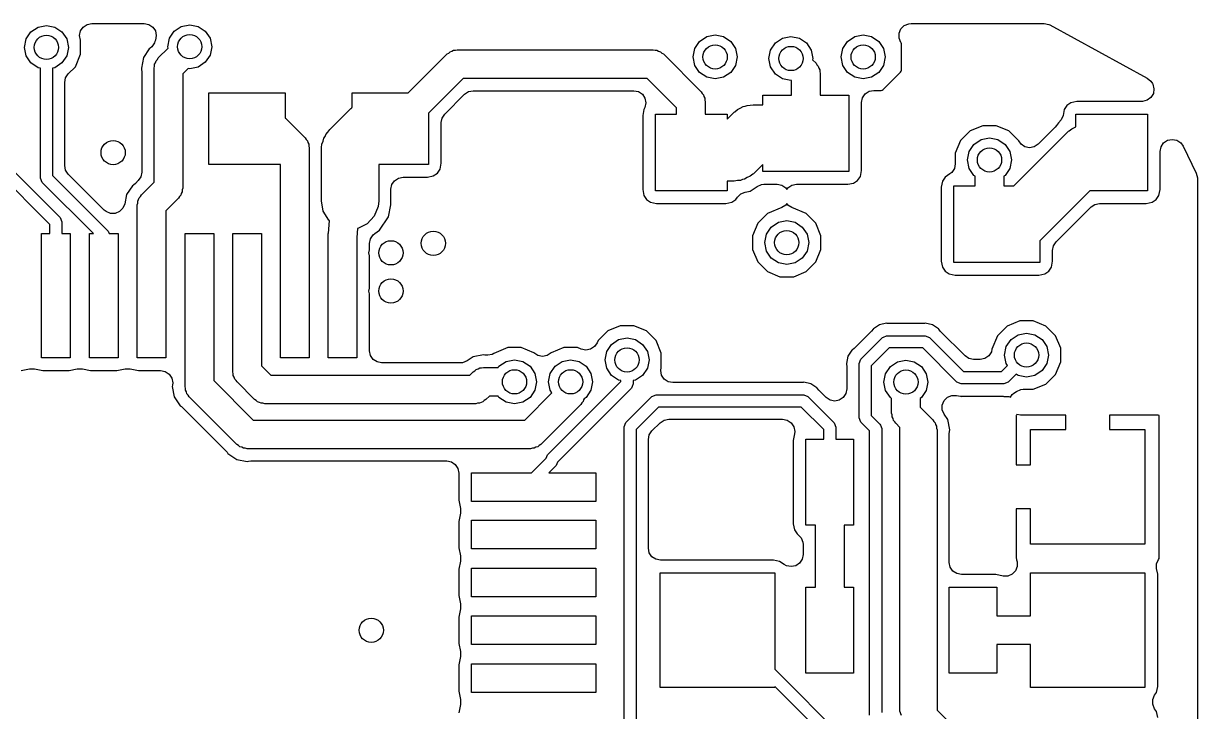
# Model space of a CAD drawing. Extents: x 2.66 to 5.22, y -3.92 to -3.24.
# Drawn here: x 4.7366 to 5.2205, y -3.5276 to -3.2441 of the extents above; entities that cross this region are included whole.
import ezdxf

# ---------------------------------------------------------------- set-up
doc = ezdxf.new("R2010")
doc.units = 0
doc.header["$MEASUREMENT"] = 0
doc.layers.add('BLACK', color=7, linetype='CONTINUOUS')

msp = doc.modelspace()

# ---------------------------------------------------------------- linework, layer by layer
at = {"layer": 'BLACK', "linetype": 'CONTINUOUS'}
for p, q in [((4.73966, -3.24753), (4.7426, -3.24557)), ((4.7426, -3.24557), (4.74606, -3.24488)), ((4.74606, -3.24488), (4.74953, -3.24557)), ((4.74953, -3.24557), (4.75247, -3.24753)), ((4.76011, -3.24718), (4.76119, -3.24556)), ((4.76119, -3.24556), (4.76281, -3.24448)), ((4.76281, -3.24448), (4.76472, -3.24409)), ((4.76472, -3.24409), (4.78634, -3.24409)), ((4.78634, -3.24409), (4.78826, -3.24448)), ((4.78826, -3.24448), (4.78988, -3.24556)), ((4.78988, -3.24556), (4.79096, -3.24718)), ((4.79872, -3.24726), (4.80165, -3.2453)), ((4.80165, -3.2453), (4.80512, -3.24461)), ((4.80512, -3.24461), (4.80858, -3.2453)), ((4.80858, -3.2453), (4.81152, -3.24726)), ((5.0975, -3.24812), (5.09825, -3.24632)), ((5.09825, -3.24632), (5.09962, -3.24494)), ((5.09962, -3.24494), (5.10143, -3.24419)), ((5.10143, -3.24419), (5.1024, -3.24409)), ((5.1024, -3.24409), (5.15728, -3.24409)), ((5.15728, -3.24409), (5.15919, -3.24448)), ((5.15919, -3.24448), (5.15967, -3.2447)), ((5.15967, -3.2447), (5.19978, -3.26656)), ((4.73701, -3.25394), (4.7377, -3.25047)), ((4.7377, -3.25047), (4.73966, -3.24753)), ((4.75247, -3.24753), (4.75443, -3.25047)), ((4.75443, -3.25047), (4.75512, -3.25394)), ((4.75972, -3.24909), (4.76011, -3.24718)), ((4.76011, -3.25101), (4.75972, -3.24909)), ((4.76016, -3.25113), (4.76011, -3.25101)), ((4.76016, -3.25674), (4.76016, -3.25113)), ((4.79076, -3.25151), (4.79064, -3.25207)), ((4.79096, -3.25101), (4.79076, -3.25151)), ((4.79096, -3.24718), (4.79134, -3.24909)), ((4.79134, -3.24909), (4.79096, -3.25101)), ((4.79606, -3.25366), (4.79675, -3.2502)), ((4.79675, -3.2502), (4.79872, -3.24726)), ((4.81152, -3.24726), (4.81348, -3.2502)), ((4.81348, -3.2502), (4.81417, -3.25366)), ((5.01329, -3.25441), (5.01525, -3.25147)), ((5.01525, -3.25147), (5.01819, -3.24951)), ((5.01819, -3.24951), (5.02165, -3.24882)), ((5.02165, -3.24882), (5.02512, -3.24951)), ((5.02512, -3.24951), (5.02806, -3.25147)), ((5.02806, -3.25147), (5.03002, -3.25441)), ((5.04651, -3.25211), (5.04944, -3.25015)), ((5.04944, -3.25015), (5.05291, -3.24946)), ((5.05291, -3.24946), (5.05637, -3.25015)), ((5.05637, -3.25015), (5.05931, -3.25211)), ((5.07431, -3.25441), (5.07627, -3.25147)), ((5.07627, -3.25147), (5.07921, -3.24951)), ((5.07921, -3.24951), (5.08268, -3.24882)), ((5.08268, -3.24882), (5.08614, -3.24951)), ((5.08614, -3.24951), (5.08908, -3.25147)), ((5.08908, -3.25147), (5.09104, -3.25441)), ((5.0975, -3.25007), (5.0975, -3.24812)), ((5.09825, -3.25187), (5.0975, -3.25007)), ((4.7377, -3.2574), (4.73701, -3.25394)), ((4.75512, -3.25394), (4.75443, -3.2574)), ((4.78845, -3.25455), (4.78603, -3.25817)), ((4.7888, -3.25431), (4.78845, -3.25455)), ((4.78956, -3.25369), (4.7888, -3.25431)), ((4.79064, -3.25207), (4.78956, -3.25369)), ((4.79216, -3.25826), (4.79618, -3.25425)), ((4.79618, -3.25425), (4.79606, -3.25366)), ((4.81417, -3.25366), (4.81348, -3.25713)), ((4.91118, -3.25665), (4.91185, -3.25626)), ((4.91185, -3.25626), (4.9124, -3.25571)), ((4.9124, -3.25571), (4.91315, -3.25551)), ((4.91315, -3.25551), (4.91383, -3.25512)), ((4.91383, -3.25512), (4.9146, -3.25512)), ((4.9146, -3.25512), (4.91535, -3.25492)), ((4.91535, -3.25492), (4.99614, -3.25492)), ((4.99614, -3.25492), (4.99689, -3.25512)), ((4.99689, -3.25512), (4.99767, -3.25512)), ((4.99767, -3.25512), (4.99834, -3.25551)), ((4.99834, -3.25551), (4.99909, -3.25571)), ((4.99909, -3.25571), (4.99964, -3.25626)), ((4.99964, -3.25626), (5.00032, -3.25665)), ((5.0126, -3.25787), (5.01329, -3.25441)), ((5.03002, -3.25441), (5.03071, -3.25787)), ((5.04385, -3.25852), (5.04454, -3.25505)), ((5.04454, -3.25505), (5.04651, -3.25211)), ((5.05931, -3.25211), (5.06127, -3.25505)), ((5.06127, -3.25505), (5.06196, -3.25852)), ((5.07362, -3.25787), (5.07431, -3.25441)), ((5.09104, -3.25441), (5.09173, -3.25787)), ((5.09833, -3.25201), (5.09825, -3.25187)), ((5.09843, -3.25246), (5.09833, -3.25201)), ((5.09843, -3.26329), (5.09843, -3.25246)), ((4.73966, -3.26034), (4.7377, -3.2574)), ((4.7426, -3.2623), (4.73966, -3.26034)), ((4.75247, -3.26034), (4.74953, -3.2623)), ((4.75443, -3.2574), (4.75247, -3.26034)), ((4.75801, -3.26192), (4.76016, -3.25674)), ((4.78603, -3.25817), (4.78518, -3.26244)), ((4.79063, -3.26091), (4.79102, -3.26024)), ((4.79063, -3.26169), (4.79063, -3.26091)), ((4.79102, -3.26024), (4.79122, -3.25949)), ((4.79122, -3.25949), (4.79177, -3.25894)), ((4.79177, -3.25894), (4.79216, -3.25826)), ((4.81152, -3.26006), (4.80858, -3.26203)), ((4.81348, -3.25713), (4.81152, -3.26006)), ((4.89519, -3.27264), (4.91118, -3.25665)), ((5.00032, -3.25665), (5.01587, -3.2722)), ((5.01329, -3.26134), (5.0126, -3.25787)), ((5.03071, -3.25787), (5.03002, -3.26134)), ((5.04454, -3.26198), (5.04385, -3.25852)), ((5.06196, -3.25852), (5.06185, -3.2591)), ((5.06185, -3.2591), (5.06323, -3.26049)), ((5.06323, -3.26049), (5.06362, -3.26116)), ((5.06362, -3.26116), (5.06417, -3.26171)), ((5.07431, -3.26134), (5.07362, -3.25787)), ((5.09173, -3.25787), (5.09104, -3.26134)), ((4.74356, -3.26249), (4.7426, -3.2623)), ((4.74356, -3.30779), (4.74356, -3.26249)), ((4.74953, -3.2623), (4.74856, -3.26249)), ((4.74856, -3.26249), (4.74856, -3.30676)), ((4.75398, -3.26649), (4.75507, -3.26487)), ((4.75507, -3.26487), (4.75801, -3.26192)), ((4.78518, -3.26244), (4.7853, -3.26304)), ((4.7853, -3.26304), (4.78539, -3.26401)), ((4.78539, -3.26401), (4.78539, -3.27264)), ((4.79043, -3.26244), (4.79063, -3.26169)), ((4.79043, -3.30945), (4.79043, -3.26244)), ((4.80453, -3.2626), (4.80224, -3.26489)), ((4.80224, -3.26489), (4.80224, -3.3119)), ((4.80512, -3.26272), (4.80453, -3.2626)), ((4.80858, -3.26203), (4.80512, -3.26272)), ((5.01525, -3.26428), (5.01329, -3.26134)), ((5.01819, -3.26624), (5.01525, -3.26428)), ((5.02806, -3.26428), (5.02512, -3.26624)), ((5.03002, -3.26134), (5.02806, -3.26428)), ((5.04651, -3.26492), (5.04454, -3.26198)), ((5.04944, -3.26688), (5.04651, -3.26492)), ((5.06417, -3.26171), (5.06437, -3.26246)), ((5.06437, -3.26246), (5.06476, -3.26313)), ((5.06476, -3.26313), (5.06476, -3.26391)), ((5.06476, -3.26391), (5.06496, -3.26466)), ((5.06496, -3.26466), (5.06496, -3.27362)), ((5.07627, -3.26428), (5.07431, -3.26134)), ((5.07921, -3.26624), (5.07627, -3.26428)), ((5.08908, -3.26428), (5.08614, -3.26624)), ((5.09104, -3.26134), (5.08908, -3.26428)), ((5.0909, -3.27131), (5.09808, -3.26413)), ((5.09808, -3.26413), (5.09833, -3.26374)), ((5.09833, -3.26374), (5.09843, -3.26329)), ((4.7536, -3.2684), (4.75398, -3.26649)), ((4.7536, -3.3026), (4.7536, -3.2684)), ((4.9178, -3.26673), (4.90354, -3.28099)), ((4.9937, -3.26673), (4.9178, -3.26673)), ((5.00579, -3.27882), (4.9937, -3.26673)), ((5.02165, -3.26693), (5.01819, -3.26624)), ((5.02512, -3.26624), (5.02165, -3.26693)), ((5.05291, -3.26757), (5.04944, -3.26688)), ((5.05315, -3.26752), (5.05291, -3.26757)), ((5.05315, -3.27362), (5.05315, -3.26752)), ((5.08268, -3.26693), (5.07921, -3.26624)), ((5.08614, -3.26624), (5.08268, -3.26693)), ((5.19978, -3.26656), (5.20128, -3.26781)), ((5.20128, -3.26781), (5.20188, -3.26875)), ((5.20188, -3.26875), (5.20203, -3.26906)), ((5.20203, -3.26906), (5.20253, -3.27095)), ((5.20253, -3.27095), (5.20227, -3.27288)), ((4.78539, -3.27264), (4.78543, -3.27264)), ((4.78543, -3.27264), (4.78543, -3.30217)), ((4.81299, -3.30217), (4.81299, -3.27264)), ((4.81299, -3.27264), (4.84449, -3.27264)), ((4.84449, -3.27264), (4.84449, -3.28309)), ((4.87205, -3.27862), (4.87205, -3.27264)), ((4.87205, -3.27264), (4.89519, -3.27264)), ((4.91024, -3.28142), (4.91842, -3.27324)), ((4.91842, -3.27324), (4.92005, -3.27215)), ((4.92005, -3.27215), (4.92196, -3.27177)), ((4.92196, -3.27177), (4.98813, -3.27177)), ((4.98813, -3.27177), (4.99004, -3.27215)), ((4.99004, -3.27215), (4.99167, -3.27324)), ((4.99167, -3.27324), (4.99275, -3.27486)), ((4.99275, -3.27486), (4.99313, -3.27677)), ((5.01587, -3.2722), (5.01626, -3.27288)), ((5.01626, -3.27288), (5.01681, -3.27343)), ((5.01681, -3.27343), (5.01701, -3.27418)), ((5.01701, -3.27418), (5.0174, -3.27485)), ((5.0174, -3.27485), (5.0174, -3.27563)), ((5.0174, -3.27563), (5.0176, -3.27638)), ((5.04134, -3.27756), (5.04134, -3.27362)), ((5.04134, -3.27362), (5.05315, -3.27362)), ((5.06496, -3.27362), (5.07677, -3.27362)), ((5.07677, -3.27362), (5.07677, -3.30512)), ((5.08201, -3.27665), (5.08239, -3.27474)), ((5.08239, -3.27474), (5.08347, -3.27312)), ((5.08347, -3.27312), (5.08509, -3.27203)), ((5.08509, -3.27203), (5.08701, -3.27165)), ((5.08701, -3.27165), (5.09006, -3.27165)), ((5.09006, -3.27165), (5.09051, -3.27156)), ((5.09051, -3.27156), (5.0909, -3.27131)), ((5.19974, -3.27575), (5.19785, -3.27625)), ((5.20129, -3.27457), (5.19974, -3.27575)), ((5.20227, -3.27288), (5.20129, -3.27457)), ((4.86284, -3.28778), (4.87157, -3.27905)), ((4.87157, -3.27905), (4.87188, -3.2788)), ((4.87188, -3.2788), (4.87199, -3.27865)), ((4.87199, -3.27865), (4.87205, -3.27862)), ((4.9923, -3.27952), (4.99181, -3.28199)), ((4.99275, -3.27869), (4.9923, -3.27952)), ((4.99313, -3.27677), (4.99275, -3.27869)), ((5.00579, -3.2815), (5.00579, -3.27882)), ((5.0176, -3.27638), (5.0176, -3.2815)), ((5.02936, -3.28077), (5.02947, -3.28062)), ((5.02947, -3.28062), (5.02973, -3.28046)), ((5.02973, -3.28046), (5.03083, -3.27956)), ((5.03083, -3.27956), (5.03203, -3.27904)), ((5.03203, -3.27904), (5.03315, -3.27835)), ((5.03315, -3.27835), (5.03401, -3.27819)), ((5.03401, -3.27819), (5.0348, -3.27785)), ((5.0348, -3.27785), (5.03611, -3.2778)), ((5.03611, -3.2778), (5.0374, -3.27756)), ((5.0374, -3.27756), (5.04134, -3.27756)), ((5.08201, -3.30463), (5.08201, -3.27665)), ((5.16553, -3.27953), (5.16504, -3.28201)), ((5.16664, -3.27786), (5.16553, -3.27953)), ((5.16831, -3.27675), (5.16664, -3.27786)), ((5.17077, -3.27626), (5.16831, -3.27675)), ((5.19754, -3.27626), (5.17077, -3.27626)), ((5.19785, -3.27625), (5.19754, -3.27626)), ((4.84449, -3.28309), (4.84473, -3.28323)), ((4.84473, -3.28323), (4.85265, -3.29115)), ((4.90354, -3.28099), (4.90354, -3.30217)), ((4.90878, -3.28495), (4.90916, -3.28304)), ((4.90878, -3.30167), (4.90878, -3.28495)), ((4.90916, -3.28304), (4.91024, -3.28142)), ((4.99181, -3.28199), (4.99181, -3.3125)), ((4.99705, -3.31299), (4.99705, -3.2815)), ((4.99705, -3.2815), (5.00579, -3.2815)), ((5.0176, -3.2815), (5.02657, -3.2815)), ((5.02657, -3.28349), (5.02905, -3.28102)), ((5.02657, -3.2815), (5.02657, -3.28349)), ((5.02905, -3.28102), (5.02936, -3.28077)), ((5.16314, -3.28496), (5.16238, -3.28609)), ((5.16429, -3.28381), (5.16314, -3.28496)), ((5.16504, -3.28201), (5.16429, -3.28381)), ((5.17028, -3.28664), (5.17028, -3.2815)), ((5.17028, -3.2815), (5.1998, -3.2815)), ((5.1998, -3.2815), (5.1998, -3.31299)), ((4.86088, -3.29063), (4.86121, -3.28982)), ((4.86121, -3.28982), (4.8621, -3.28886)), ((4.8621, -3.28886), (4.86284, -3.28778)), ((5.12675, -3.28835), (5.12279, -3.29232)), ((5.13193, -3.28621), (5.12675, -3.28835)), ((5.13754, -3.28621), (5.13193, -3.28621)), ((5.14272, -3.28835), (5.13754, -3.28621)), ((5.14678, -3.29241), (5.14272, -3.28835)), ((5.14471, -3.31102), (5.16685, -3.28889)), ((5.16176, -3.28685), (5.15479, -3.29382)), ((5.16238, -3.28609), (5.16176, -3.28685)), ((5.16685, -3.28889), (5.16715, -3.28864)), ((5.16715, -3.28864), (5.16726, -3.28849)), ((5.16726, -3.28849), (5.16753, -3.28833)), ((5.16753, -3.28833), (5.16863, -3.28743)), ((5.16863, -3.28743), (5.16983, -3.28691)), ((5.16983, -3.28691), (5.17028, -3.28664)), ((4.85265, -3.29115), (4.85304, -3.29182)), ((4.85304, -3.29182), (4.85359, -3.29237)), ((4.85359, -3.29237), (4.85379, -3.29312)), ((4.85379, -3.29312), (4.85418, -3.29379)), ((4.85418, -3.29379), (4.85418, -3.29457)), ((4.85418, -3.29457), (4.85438, -3.29532)), ((4.85946, -3.29525), (4.8596, -3.29384)), ((4.8596, -3.29384), (4.86009, -3.29262)), ((4.86009, -3.29262), (4.86039, -3.29135)), ((4.86039, -3.29135), (4.86088, -3.29063)), ((5.12279, -3.29232), (5.12064, -3.2975)), ((5.12637, -3.29684), (5.12833, -3.2939)), ((5.12833, -3.2939), (5.13127, -3.29194)), ((5.13127, -3.29194), (5.13474, -3.29125)), ((5.13474, -3.29125), (5.1382, -3.29194)), ((5.1382, -3.29194), (5.14114, -3.2939)), ((5.14114, -3.2939), (5.1431, -3.29684)), ((5.14772, -3.29382), (5.14678, -3.29241)), ((5.14934, -3.2949), (5.14772, -3.29382)), ((5.15126, -3.29528), (5.14934, -3.2949)), ((5.15317, -3.2949), (5.15126, -3.29528)), ((5.15479, -3.29382), (5.15317, -3.2949)), ((5.20504, -3.29682), (5.20542, -3.29491)), ((5.20542, -3.29491), (5.2065, -3.29329)), ((5.2065, -3.29329), (5.20813, -3.2922)), ((5.20813, -3.2922), (5.21004, -3.29182)), ((5.21004, -3.29182), (5.21195, -3.2922)), ((5.21195, -3.2922), (5.21357, -3.29329)), ((5.21357, -3.29329), (5.21453, -3.29463)), ((5.21453, -3.29463), (5.21996, -3.30574)), ((4.72545, -3.29779), (4.75174, -3.32408)), ((4.85438, -3.29532), (4.85438, -3.38188)), ((4.85938, -3.29613), (4.85942, -3.29574)), ((4.85938, -3.31714), (4.85938, -3.29613)), ((4.85939, -3.29556), (4.85946, -3.29525)), ((4.85942, -3.29574), (4.85939, -3.29556)), ((5.12064, -3.2975), (5.12064, -3.30191)), ((5.12568, -3.3003), (5.12637, -3.29684)), ((5.1431, -3.29684), (5.14379, -3.3003)), ((5.20504, -3.3125), (5.20504, -3.29682)), ((4.74747, -3.32688), (4.72118, -3.30059)), ((4.75398, -3.30451), (4.7536, -3.3026)), ((4.75507, -3.30613), (4.75398, -3.30451)), ((4.78543, -3.30217), (4.78539, -3.30217)), ((4.78539, -3.30217), (4.78539, -3.3053)), ((4.84257, -3.30217), (4.81299, -3.30217)), ((4.84257, -3.38188), (4.84257, -3.30217)), ((4.90354, -3.30217), (4.883, -3.30217)), ((4.883, -3.30217), (4.883, -3.31714)), ((4.90718, -3.3058), (4.90829, -3.30413)), ((4.90829, -3.30413), (4.90878, -3.30167)), ((5.04134, -3.30214), (5.03788, -3.3056)), ((5.04134, -3.30512), (5.04134, -3.30214)), ((5.08152, -3.30708), (5.08201, -3.30463)), ((5.12026, -3.30383), (5.11918, -3.30545)), ((5.12064, -3.30191), (5.12026, -3.30383)), ((5.12637, -3.30377), (5.12568, -3.3003)), ((5.12833, -3.3067), (5.12637, -3.30377)), ((5.1431, -3.30377), (5.14114, -3.3067)), ((5.14379, -3.3003), (5.1431, -3.30377)), ((4.7443, -3.30956), (4.74356, -3.30779)), ((4.76541, -3.33068), (4.7443, -3.30956)), ((4.74856, -3.30676), (4.77144, -3.32963)), ((4.76987, -3.32094), (4.75507, -3.30613)), ((4.78393, -3.30883), (4.78274, -3.31002)), ((4.78501, -3.30721), (4.78393, -3.30883)), ((4.78539, -3.3053), (4.78501, -3.30721)), ((4.7852, -3.31469), (4.79043, -3.30945)), ((4.88842, -3.31049), (4.8895, -3.30887)), ((4.8895, -3.30887), (4.89113, -3.30778)), ((4.89113, -3.30778), (4.89304, -3.3074)), ((4.89304, -3.3074), (4.90305, -3.3074)), ((4.90305, -3.3074), (4.90551, -3.30691)), ((4.90551, -3.30691), (4.90718, -3.3058)), ((5.02953, -3.30906), (5.02657, -3.30906)), ((5.02657, -3.30906), (5.02657, -3.31299)), ((5.03082, -3.30882), (5.02953, -3.30906)), ((5.03212, -3.30877), (5.03082, -3.30882)), ((5.03292, -3.30842), (5.03212, -3.30877)), ((5.03378, -3.30826), (5.03292, -3.30842)), ((5.03489, -3.30758), (5.03378, -3.30826)), ((5.0361, -3.30706), (5.03489, -3.30758)), ((5.03719, -3.30616), (5.0361, -3.30706)), ((5.03746, -3.30599), (5.03719, -3.30616)), ((5.03757, -3.30585), (5.03746, -3.30599)), ((5.03788, -3.3056), (5.03757, -3.30585)), ((5.07677, -3.30512), (5.04134, -3.30512)), ((5.07874, -3.30987), (5.0804, -3.30875)), ((5.0804, -3.30875), (5.08152, -3.30708)), ((5.11533, -3.30906), (5.11484, -3.31152)), ((5.11645, -3.30739), (5.11533, -3.30906)), ((5.11842, -3.30607), (5.11645, -3.30739)), ((5.11918, -3.30545), (5.11842, -3.30607)), ((5.12883, -3.30704), (5.12833, -3.3067)), ((5.12883, -3.31102), (5.12883, -3.30704)), ((5.14114, -3.3067), (5.14064, -3.30704)), ((5.14064, -3.30704), (5.14064, -3.31102)), ((5.21996, -3.30574), (5.22046, -3.30762)), ((5.22046, -3.30762), (5.22047, -3.30793)), ((5.22047, -3.30793), (5.22047, -3.75484)), ((4.78148, -3.31098), (4.77906, -3.3146)), ((4.78199, -3.31064), (4.78148, -3.31098)), ((4.78274, -3.31002), (4.78199, -3.31064)), ((4.80165, -3.3141), (4.80145, -3.31485)), ((4.80204, -3.31343), (4.80165, -3.3141)), ((4.80224, -3.3119), (4.80204, -3.31265)), ((4.80204, -3.31265), (4.80204, -3.31343)), ((4.88804, -3.3124), (4.88842, -3.31049)), ((4.88804, -3.3188), (4.88804, -3.3124)), ((4.99181, -3.3125), (4.9923, -3.31496)), ((5.02657, -3.31299), (4.99705, -3.31299)), ((5.03086, -3.31565), (5.03224, -3.31427)), ((5.03224, -3.31427), (5.03404, -3.31353)), ((5.03404, -3.31353), (5.0361, -3.31312)), ((5.0361, -3.31312), (5.03898, -3.3112)), ((5.03898, -3.3112), (5.04078, -3.31045)), ((5.04078, -3.31045), (5.04175, -3.31035)), ((5.04175, -3.31035), (5.04719, -3.31035)), ((5.04719, -3.31035), (5.04911, -3.31073)), ((5.04911, -3.31073), (5.05073, -3.31182)), ((5.05073, -3.31182), (5.05118, -3.3125)), ((5.05118, -3.3125), (5.05163, -3.31182)), ((5.05163, -3.31182), (5.05326, -3.31073)), ((5.05326, -3.31073), (5.05517, -3.31035)), ((5.05517, -3.31035), (5.07628, -3.31035)), ((5.07628, -3.31035), (5.07874, -3.30987)), ((5.11484, -3.31152), (5.11484, -3.34203)), ((5.12008, -3.34252), (5.12008, -3.31102)), ((5.12008, -3.31102), (5.12883, -3.31102)), ((5.14064, -3.31102), (5.14471, -3.31102)), ((5.17615, -3.31299), (5.15551, -3.33363)), ((5.1998, -3.31299), (5.17615, -3.31299)), ((5.20455, -3.31496), (5.20504, -3.3125)), ((4.77831, -3.31838), (4.77756, -3.32018)), ((4.77906, -3.3146), (4.77831, -3.31838)), ((4.78347, -3.31887), (4.78367, -3.31812)), ((4.78347, -3.38188), (4.78347, -3.31887)), ((4.78367, -3.31734), (4.78406, -3.31666)), ((4.78367, -3.31812), (4.78367, -3.31734)), ((4.78406, -3.31666), (4.78426, -3.31591)), ((4.78426, -3.31591), (4.78481, -3.31536)), ((4.78481, -3.31536), (4.7852, -3.31469)), ((4.80051, -3.31608), (4.79528, -3.32131)), ((4.8009, -3.3154), (4.80051, -3.31608)), ((4.80145, -3.31485), (4.8009, -3.3154)), ((4.86017, -3.3214), (4.85938, -3.31714)), ((4.883, -3.31714), (4.88278, -3.31944)), ((4.88706, -3.32372), (4.88804, -3.3188)), ((4.9923, -3.31496), (4.99341, -3.31663)), ((4.99341, -3.31663), (4.99508, -3.31774)), ((4.99508, -3.31774), (4.99754, -3.31823)), ((4.99754, -3.31823), (5.02608, -3.31823)), ((5.02608, -3.31823), (5.02854, -3.31774)), ((5.02854, -3.31774), (5.03021, -3.31663)), ((5.03021, -3.31663), (5.03086, -3.31565)), ((5.05073, -3.31889), (5.04911, -3.31997)), ((5.05118, -3.31821), (5.05073, -3.31889)), ((5.05163, -3.31889), (5.05118, -3.31821)), ((5.05326, -3.31997), (5.05163, -3.31889)), ((5.17658, -3.31969), (5.1782, -3.31861)), ((5.1782, -3.31861), (5.18011, -3.31823)), ((5.18011, -3.31823), (5.19931, -3.31823)), ((5.19931, -3.31823), (5.20177, -3.31774)), ((5.20177, -3.31774), (5.20344, -3.31663)), ((5.20344, -3.31663), (5.20455, -3.31496)), ((4.75174, -3.32408), (4.75247, -3.32584)), ((4.77063, -3.32156), (4.76987, -3.32094)), ((4.77243, -3.32231), (4.77063, -3.32156)), ((4.77438, -3.32231), (4.77243, -3.32231)), ((4.77618, -3.32156), (4.77438, -3.32231)), ((4.77756, -3.32018), (4.77618, -3.32156)), ((4.79528, -3.32131), (4.79528, -3.38188)), ((4.86244, -3.32508), (4.86017, -3.3214)), ((4.88117, -3.32346), (4.87823, -3.32663)), ((4.88278, -3.31944), (4.88117, -3.32346)), ((4.88334, -3.32929), (4.88706, -3.32372)), ((5.0432, -3.32242), (5.03923, -3.32639)), ((5.04911, -3.31997), (5.0432, -3.32242)), ((5.05916, -3.32242), (5.05326, -3.31997)), ((5.06313, -3.32639), (5.05916, -3.32242)), ((5.16221, -3.33406), (5.17658, -3.31969)), ((4.74747, -3.33068), (4.74747, -3.32688)), ((4.75247, -3.32584), (4.75247, -3.33068)), ((4.86226, -3.33068), (4.86269, -3.32527)), ((4.86269, -3.32527), (4.86244, -3.32508)), ((4.87428, -3.32853), (4.87398, -3.33228)), ((4.87435, -3.32853), (4.87428, -3.32853)), ((4.87823, -3.32663), (4.87435, -3.32853)), ((5.03923, -3.32639), (5.03709, -3.33157)), ((5.04282, -3.3309), (5.04478, -3.32797)), ((5.04478, -3.32797), (5.04772, -3.326)), ((5.04772, -3.326), (5.05118, -3.32531)), ((5.05118, -3.32531), (5.05465, -3.326)), ((5.05465, -3.326), (5.05758, -3.32797)), ((5.05758, -3.32797), (5.05955, -3.3309)), ((5.06528, -3.33157), (5.06313, -3.32639)), ((4.74407, -3.38188), (4.74407, -3.33068)), ((4.74407, -3.33068), (4.74747, -3.33068)), ((4.75247, -3.33068), (4.75588, -3.33068)), ((4.75588, -3.33068), (4.75588, -3.38188)), ((4.76377, -3.38188), (4.76377, -3.33068)), ((4.76377, -3.33068), (4.76541, -3.33068)), ((4.77144, -3.32963), (4.77187, -3.33068)), ((4.77187, -3.33068), (4.77558, -3.33068)), ((4.77558, -3.33068), (4.77558, -3.38188)), ((4.80317, -3.39369), (4.80317, -3.33068)), ((4.80317, -3.33068), (4.81498, -3.33068)), ((4.81498, -3.33068), (4.81498, -3.39124)), ((4.82287, -3.38762), (4.82287, -3.33068)), ((4.82287, -3.33068), (4.83468, -3.33068)), ((4.83468, -3.33068), (4.83468, -3.38517)), ((4.86217, -3.38188), (4.86217, -3.33068)), ((4.86217, -3.33068), (4.86226, -3.33068)), ((4.87398, -3.33228), (4.87398, -3.38188)), ((4.87921, -3.33472), (4.87959, -3.33281)), ((4.87959, -3.33281), (4.88068, -3.33119)), ((4.88068, -3.33119), (4.88144, -3.33056)), ((4.88144, -3.33056), (4.88334, -3.32929)), ((5.03709, -3.33157), (5.03709, -3.33717)), ((5.04213, -3.33437), (5.04282, -3.3309)), ((5.05955, -3.3309), (5.06024, -3.33437)), ((5.06528, -3.33717), (5.06528, -3.33157)), ((5.15551, -3.33363), (5.15551, -3.34252)), ((4.87898, -3.33858), (4.87921, -3.3374)), ((4.87921, -3.33977), (4.87898, -3.33858)), ((4.87921, -3.3374), (4.87921, -3.33472)), ((5.03709, -3.33717), (5.03923, -3.34235)), ((5.04282, -3.33784), (5.04213, -3.33437)), ((5.04478, -3.34077), (5.04282, -3.33784)), ((5.05955, -3.33784), (5.05758, -3.34077)), ((5.06024, -3.33437), (5.05955, -3.33784)), ((5.06313, -3.34235), (5.06528, -3.33717)), ((5.16075, -3.33759), (5.16113, -3.33568)), ((5.16075, -3.34203), (5.16075, -3.33759)), ((5.16113, -3.33568), (5.16221, -3.33406)), ((4.87921, -3.35314), (4.87921, -3.33977)), ((5.03923, -3.34235), (5.0432, -3.34632)), ((5.04772, -3.34274), (5.04478, -3.34077)), ((5.05118, -3.34343), (5.04772, -3.34274)), ((5.05465, -3.34274), (5.05118, -3.34343)), ((5.05758, -3.34077), (5.05465, -3.34274)), ((5.05916, -3.34632), (5.06313, -3.34235)), ((5.11484, -3.34203), (5.11533, -3.34449)), ((5.15551, -3.34252), (5.12008, -3.34252)), ((5.16026, -3.34449), (5.16075, -3.34203)), ((5.0432, -3.34632), (5.04828, -3.34843)), ((5.05408, -3.34843), (5.05916, -3.34632)), ((5.11533, -3.34449), (5.11645, -3.34615)), ((5.11645, -3.34615), (5.11811, -3.34727)), ((5.11811, -3.34727), (5.12057, -3.34776)), ((5.12057, -3.34776), (5.15502, -3.34776)), ((5.15502, -3.34776), (5.15748, -3.34727)), ((5.15748, -3.34727), (5.15914, -3.34615)), ((5.15914, -3.34615), (5.16026, -3.34449)), ((4.87898, -3.35433), (4.87921, -3.35314)), ((5.04828, -3.34843), (5.05408, -3.34843)), ((4.87921, -3.35552), (4.87898, -3.35433)), ((4.87921, -3.37894), (4.87921, -3.35552)), ((5.09234, -3.36759), (5.0894, -3.36818)), ((5.0926, -3.36765), (5.09234, -3.36759)), ((5.09358, -3.36774), (5.0926, -3.36765)), ((5.107, -3.36774), (5.09358, -3.36774)), ((5.10798, -3.36765), (5.107, -3.36774)), ((5.10824, -3.36759), (5.10798, -3.36765)), ((5.11118, -3.36818), (5.10824, -3.36759)), ((5.1472, -3.36661), (5.14202, -3.36876)), ((5.1528, -3.36661), (5.1472, -3.36661)), ((5.15798, -3.36876), (5.1528, -3.36661)), ((4.97737, -3.37075), (4.9734, -3.37471)), ((4.98255, -3.3686), (4.97737, -3.37075)), ((4.98816, -3.3686), (4.98255, -3.3686)), ((4.99334, -3.37075), (4.98816, -3.3686)), ((4.9973, -3.37471), (4.99334, -3.37075)), ((5.08614, -3.37082), (5.07901, -3.37796)), ((5.08676, -3.37007), (5.08614, -3.37082)), ((5.08691, -3.36985), (5.08676, -3.37007)), ((5.0894, -3.36818), (5.08691, -3.36985)), ((5.11367, -3.36985), (5.11118, -3.36818)), ((5.11382, -3.37007), (5.11367, -3.36985)), ((5.11444, -3.37082), (5.11382, -3.37007)), ((5.12465, -3.38104), (5.11444, -3.37082)), ((5.14202, -3.36876), (5.13805, -3.37272)), ((5.1436, -3.37431), (5.14653, -3.37234)), ((5.14653, -3.37234), (5.15, -3.37165)), ((5.15, -3.37165), (5.15347, -3.37234)), ((5.15347, -3.37234), (5.1564, -3.37431)), ((5.16195, -3.37272), (5.15798, -3.36876)), ((4.97195, -3.37722), (4.97033, -3.37831)), ((4.97304, -3.3756), (4.97195, -3.37722)), ((4.9734, -3.37471), (4.97304, -3.3756)), ((4.97699, -3.37923), (4.97895, -3.37629)), ((4.97895, -3.37629), (4.98189, -3.37433)), ((4.98189, -3.37433), (4.98535, -3.37364)), ((4.98535, -3.37364), (4.98882, -3.37433)), ((4.98882, -3.37433), (4.99176, -3.37629)), ((4.99176, -3.37629), (4.99372, -3.37923)), ((4.99945, -3.37989), (4.9973, -3.37471)), ((5.0817, -3.38239), (5.09057, -3.37351)), ((5.09057, -3.37351), (5.09109, -3.3733)), ((5.09109, -3.3733), (5.09234, -3.37278)), ((5.09234, -3.37278), (5.10824, -3.37278)), ((5.10824, -3.37278), (5.11, -3.37351)), ((5.11, -3.37351), (5.12403, -3.38754)), ((5.13805, -3.37272), (5.13575, -3.37828)), ((5.14094, -3.38071), (5.14163, -3.37724)), ((5.14163, -3.37724), (5.1436, -3.37431)), ((5.1564, -3.37431), (5.15837, -3.37724)), ((5.15837, -3.37724), (5.15906, -3.38071)), ((5.16409, -3.37791), (5.16195, -3.37272)), ((4.75588, -3.38188), (4.74407, -3.38188)), ((4.77558, -3.38188), (4.76377, -3.38188)), ((4.79528, -3.38188), (4.78347, -3.38188)), ((4.85438, -3.38188), (4.84257, -3.38188)), ((4.87398, -3.38188), (4.86217, -3.38188)), ((4.87959, -3.38085), (4.87921, -3.37894)), ((4.88068, -3.38247), (4.87959, -3.38085)), ((4.9219, -3.38142), (4.9194, -3.38309)), ((4.92617, -3.38057), (4.9219, -3.38142)), ((4.92677, -3.38069), (4.92617, -3.38057)), ((4.92774, -3.38079), (4.92677, -3.38069)), ((4.92792, -3.38079), (4.92774, -3.38079)), ((4.92983, -3.38041), (4.92792, -3.38079)), ((4.93039, -3.38003), (4.92983, -3.38041)), ((4.93617, -3.37764), (4.93039, -3.38003)), ((4.94178, -3.37764), (4.93617, -3.37764)), ((4.94696, -3.37978), (4.94178, -3.37764)), ((4.947, -3.37982), (4.94696, -3.37978)), ((4.94862, -3.3809), (4.947, -3.37982)), ((4.95053, -3.38128), (4.94862, -3.3809)), ((4.95245, -3.3809), (4.95053, -3.38128)), ((4.95407, -3.37982), (4.95245, -3.3809)), ((4.9541, -3.37978), (4.95407, -3.37982)), ((4.95928, -3.37764), (4.9541, -3.37978)), ((4.96489, -3.37764), (4.95928, -3.37764)), ((4.9665, -3.37831), (4.96489, -3.37764)), ((4.96842, -3.37869), (4.9665, -3.37831)), ((4.97033, -3.37831), (4.96842, -3.37869)), ((4.9763, -3.3827), (4.97699, -3.37923)), ((4.99372, -3.37923), (4.99441, -3.3827)), ((4.99945, -3.38588), (4.99945, -3.37989)), ((5.07636, -3.38122), (5.07578, -3.38416)), ((5.07803, -3.37872), (5.07636, -3.38122)), ((5.07825, -3.37858), (5.07803, -3.37872)), ((5.07901, -3.37796), (5.07825, -3.37858)), ((5.09338, -3.37778), (5.08596, -3.3852)), ((5.1072, -3.37778), (5.09338, -3.37778)), ((5.12123, -3.39181), (5.1072, -3.37778)), ((5.12627, -3.38212), (5.12465, -3.38104)), ((5.12819, -3.3825), (5.12627, -3.38212)), ((5.13282, -3.38212), (5.13091, -3.3825)), ((5.13444, -3.38104), (5.13282, -3.38212)), ((5.13552, -3.37941), (5.13444, -3.38104)), ((5.13575, -3.37828), (5.13552, -3.37941)), ((5.14163, -3.38417), (5.14094, -3.38071)), ((5.15906, -3.38071), (5.15837, -3.38417)), ((5.16409, -3.38351), (5.16409, -3.37791)), ((4.73569, -3.38711), (4.73909, -3.38644)), ((4.73909, -3.38644), (4.73915, -3.38641)), ((4.73915, -3.38641), (4.7411, -3.38641)), ((4.7411, -3.38641), (4.74116, -3.38644)), ((4.74116, -3.38644), (4.74456, -3.38711)), ((4.74456, -3.38711), (4.75539, -3.38711)), ((4.75539, -3.38711), (4.75879, -3.38644)), ((4.75879, -3.38644), (4.75885, -3.38641)), ((4.75885, -3.38641), (4.7608, -3.38641)), ((4.7608, -3.38641), (4.76086, -3.38644)), ((4.76086, -3.38644), (4.76426, -3.38711)), ((4.76426, -3.38711), (4.77509, -3.38711)), ((4.77509, -3.38711), (4.77849, -3.38644)), ((4.77849, -3.38644), (4.77855, -3.38641)), ((4.77855, -3.38641), (4.7805, -3.38641)), ((4.7805, -3.38641), (4.78056, -3.38644)), ((4.78056, -3.38644), (4.78396, -3.38711)), ((4.78396, -3.38711), (4.79313, -3.38711)), ((4.79313, -3.38711), (4.79504, -3.38749)), ((4.83468, -3.38517), (4.83848, -3.38898)), ((4.8823, -3.38356), (4.88068, -3.38247)), ((4.88421, -3.38394), (4.8823, -3.38356)), ((4.91662, -3.38394), (4.88421, -3.38394)), ((4.9176, -3.38384), (4.91662, -3.38394)), ((4.9194, -3.38309), (4.9176, -3.38384)), ((4.92267, -3.38717), (4.92322, -3.38662)), ((4.92322, -3.38662), (4.92397, -3.38642)), ((4.92397, -3.38642), (4.92464, -3.38603)), ((4.92464, -3.38603), (4.92542, -3.38603)), ((4.92542, -3.38603), (4.92617, -3.38583)), ((4.92617, -3.38583), (4.93224, -3.38583)), ((4.93224, -3.38583), (4.93257, -3.38533)), ((4.93257, -3.38533), (4.93551, -3.38337)), ((4.93551, -3.38337), (4.93898, -3.38268)), ((4.93898, -3.38268), (4.94244, -3.38337)), ((4.94244, -3.38337), (4.94538, -3.38533)), ((4.94538, -3.38533), (4.94734, -3.38827)), ((4.95372, -3.38827), (4.95568, -3.38533)), ((4.95568, -3.38533), (4.95862, -3.38337)), ((4.95862, -3.38337), (4.96209, -3.38268)), ((4.96209, -3.38268), (4.96555, -3.38337)), ((4.96555, -3.38337), (4.96849, -3.38533)), ((4.96849, -3.38533), (4.97045, -3.38827)), ((4.97699, -3.38616), (4.9763, -3.3827)), ((4.97895, -3.3891), (4.97699, -3.38616)), ((4.99372, -3.38616), (4.99176, -3.3891)), ((4.99441, -3.3827), (4.99372, -3.38616)), ((4.99921, -3.38707), (4.99945, -3.38588)), ((4.99959, -3.38898), (4.99921, -3.38707)), ((5.07578, -3.38416), (5.07583, -3.38442)), ((5.07583, -3.38442), (5.07593, -3.38539)), ((5.07593, -3.38539), (5.07593, -3.39465)), ((5.08096, -3.38416), (5.0817, -3.38239)), ((5.08096, -3.40658), (5.08096, -3.38416)), ((5.08596, -3.3852), (5.08596, -3.40554)), ((5.09192, -3.38837), (5.09389, -3.38543)), ((5.09389, -3.38543), (5.09682, -3.38347)), ((5.09682, -3.38347), (5.10029, -3.38278)), ((5.10029, -3.38278), (5.10375, -3.38347)), ((5.10375, -3.38347), (5.10669, -3.38543)), ((5.10669, -3.38543), (5.10865, -3.38837)), ((5.13091, -3.3825), (5.12819, -3.3825)), ((5.13963, -3.38754), (5.14218, -3.38499)), ((5.14218, -3.38499), (5.14163, -3.38417)), ((5.1564, -3.38711), (5.15347, -3.38907)), ((5.15837, -3.38417), (5.1564, -3.38711)), ((5.16195, -3.38869), (5.16409, -3.38351)), ((4.79504, -3.38749), (4.79666, -3.38858)), ((4.79666, -3.38858), (4.79775, -3.3902)), ((4.79775, -3.3902), (4.79813, -3.39211)), ((4.81498, -3.39124), (4.83122, -3.40748)), ((4.82307, -3.38837), (4.82287, -3.38762)), ((4.82307, -3.38915), (4.82307, -3.38837)), ((4.82346, -3.38982), (4.82307, -3.38915)), ((4.82366, -3.39057), (4.82346, -3.38982)), ((4.82421, -3.39112), (4.82366, -3.39057)), ((4.8246, -3.39179), (4.82421, -3.39112)), ((4.83186, -3.39906), (4.8246, -3.39179)), ((4.83848, -3.38898), (4.92058, -3.38898)), ((4.92058, -3.38898), (4.92199, -3.38756)), ((4.92199, -3.38756), (4.92267, -3.38717)), ((4.94734, -3.38827), (4.94803, -3.39173)), ((4.94803, -3.39173), (4.94734, -3.3952)), ((4.95256, -3.42185), (4.98285, -3.39156)), ((4.95303, -3.39173), (4.95372, -3.38827)), ((4.95372, -3.3952), (4.95303, -3.39173)), ((4.97045, -3.38827), (4.97114, -3.39173)), ((4.97114, -3.39173), (4.97045, -3.3952)), ((4.98189, -3.39106), (4.97895, -3.3891)), ((4.98285, -3.39125), (4.98189, -3.39106)), ((4.98285, -3.39156), (4.98285, -3.39125)), ((4.98882, -3.39106), (4.98785, -3.39125)), ((4.98785, -3.39125), (4.98785, -3.3926)), ((4.99176, -3.3891), (4.98882, -3.39106)), ((5.00067, -3.3906), (4.99959, -3.38898)), ((5.0023, -3.39169), (5.00067, -3.3906)), ((5.00421, -3.39207), (5.0023, -3.39169)), ((5.05815, -3.39192), (5.05789, -3.39197)), ((5.06109, -3.3925), (5.05815, -3.39192)), ((5.09123, -3.39184), (5.09192, -3.38837)), ((5.09192, -3.3953), (5.09123, -3.39184)), ((5.10865, -3.38837), (5.10934, -3.39184)), ((5.10934, -3.39184), (5.10865, -3.3953)), ((5.12299, -3.39254), (5.12123, -3.39181)), ((5.12403, -3.38754), (5.13963, -3.38754)), ((5.14244, -3.39181), (5.14067, -3.39254)), ((5.14572, -3.38853), (5.14244, -3.39181)), ((5.14653, -3.38907), (5.14572, -3.38853)), ((5.15, -3.38976), (5.14653, -3.38907)), ((5.15347, -3.38907), (5.15, -3.38976)), ((5.15798, -3.39266), (5.16195, -3.38869)), ((4.79803, -3.39309), (4.79791, -3.39369)), ((4.79791, -3.39369), (4.79876, -3.39796)), ((4.79813, -3.39212), (4.79803, -3.39309)), ((4.79813, -3.39211), (4.79813, -3.39212)), ((4.80337, -3.39444), (4.80317, -3.39369)), ((4.80337, -3.39522), (4.80337, -3.39444)), ((4.80376, -3.39589), (4.80337, -3.39522)), ((4.80396, -3.39664), (4.80376, -3.39589)), ((4.80451, -3.39719), (4.80396, -3.39664)), ((4.94316, -3.40748), (4.95441, -3.39623)), ((4.94734, -3.3952), (4.94538, -3.39814)), ((4.95441, -3.39623), (4.95372, -3.3952)), ((4.98712, -3.39437), (4.95666, -3.42483)), ((4.97045, -3.3952), (4.96849, -3.39814)), ((4.9874, -3.39369), (4.98712, -3.39437)), ((4.98785, -3.3926), (4.9874, -3.39369)), ((5.05691, -3.39207), (5.00421, -3.39207)), ((5.05789, -3.39197), (5.05691, -3.39207)), ((5.06359, -3.39417), (5.06109, -3.3925)), ((5.06373, -3.39439), (5.06359, -3.39417)), ((5.06435, -3.39515), (5.06373, -3.39439)), ((5.06739, -3.39818), (5.06435, -3.39515)), ((5.07554, -3.39656), (5.07446, -3.39818)), ((5.07593, -3.39465), (5.07554, -3.39656)), ((5.09389, -3.39824), (5.09192, -3.3953)), ((5.10865, -3.3953), (5.10669, -3.39824)), ((5.14067, -3.39254), (5.12299, -3.39254)), ((5.14403, -3.39698), (5.14479, -3.39635)), ((5.14479, -3.39635), (5.14585, -3.39565)), ((5.14585, -3.39565), (5.14765, -3.3949)), ((5.14765, -3.3949), (5.14863, -3.3948)), ((5.14863, -3.3948), (5.1528, -3.3948)), ((5.1528, -3.3948), (5.15798, -3.39266)), ((4.79876, -3.39796), (4.80118, -3.40158)), ((4.80118, -3.40158), (4.80169, -3.40192)), ((4.8049, -3.39786), (4.80451, -3.39719)), ((4.82459, -3.41756), (4.8049, -3.39786)), ((4.83253, -3.39945), (4.83186, -3.39906)), ((4.83308, -3.4), (4.83253, -3.39945)), ((4.83383, -3.4002), (4.83308, -3.4)), ((4.83451, -3.40059), (4.83383, -3.4002)), ((4.83528, -3.40059), (4.83451, -3.40059)), ((4.83604, -3.40079), (4.83528, -3.40059)), ((4.92302, -3.40079), (4.83604, -3.40079)), ((4.92377, -3.40059), (4.92302, -3.40079)), ((4.92455, -3.40059), (4.92377, -3.40059)), ((4.92522, -3.4002), (4.92455, -3.40059)), ((4.92597, -3.4), (4.92522, -3.4002)), ((4.92652, -3.39945), (4.92597, -3.4)), ((4.9272, -3.39906), (4.92652, -3.39945)), ((4.92862, -3.39764), (4.9272, -3.39906)), ((4.93224, -3.39764), (4.92862, -3.39764)), ((4.93257, -3.39814), (4.93224, -3.39764)), ((4.93551, -3.4001), (4.93257, -3.39814)), ((4.93898, -3.40079), (4.93551, -3.4001)), ((4.94244, -3.4001), (4.93898, -3.40079)), ((4.94538, -3.39814), (4.94244, -3.4001)), ((4.96626, -3.40108), (4.94978, -3.41756)), ((4.96665, -3.40041), (4.96626, -3.40108)), ((4.9672, -3.39986), (4.96665, -3.40041)), ((4.9674, -3.39911), (4.9672, -3.39986)), ((4.96763, -3.39871), (4.9674, -3.39911)), ((4.96849, -3.39814), (4.96763, -3.39871)), ((4.98485, -3.40855), (4.99556, -3.39784)), ((4.99556, -3.39784), (4.99733, -3.39711)), ((4.99733, -3.39711), (5.05815, -3.39711)), ((5.05815, -3.39711), (5.05992, -3.39784)), ((5.05992, -3.39784), (5.07067, -3.40859)), ((5.06901, -3.39927), (5.06739, -3.39818)), ((5.07093, -3.39965), (5.06901, -3.39927)), ((5.07284, -3.39927), (5.07093, -3.39965)), ((5.07446, -3.39818), (5.07284, -3.39927)), ((5.09438, -3.39857), (5.09389, -3.39824)), ((5.09438, -3.40464), (5.09438, -3.39857)), ((5.10669, -3.39824), (5.10619, -3.39857)), ((5.10619, -3.39857), (5.10619, -3.4022)), ((5.11527, -3.40129), (5.11601, -3.39949)), ((5.11527, -3.40324), (5.11527, -3.40129)), ((5.11601, -3.39949), (5.11739, -3.39811)), ((5.11739, -3.39811), (5.11919, -3.39736)), ((5.11919, -3.39736), (5.12115, -3.39736)), ((5.12115, -3.39736), (5.12273, -3.39767)), ((5.12273, -3.39767), (5.12273, -3.39767)), ((5.12273, -3.39767), (5.12299, -3.39773)), ((5.12299, -3.39773), (5.12325, -3.39767)), ((5.12325, -3.39767), (5.12423, -3.39758)), ((5.12423, -3.39758), (5.13943, -3.39758)), ((5.13943, -3.39758), (5.14041, -3.39767)), ((5.14041, -3.39767), (5.14067, -3.39773)), ((5.14067, -3.39773), (5.14073, -3.39771)), ((5.14073, -3.39771), (5.14268, -3.39771)), ((5.14268, -3.39771), (5.14335, -3.39799)), ((5.14335, -3.39799), (5.14403, -3.39698)), ((4.80169, -3.40192), (4.80244, -3.40254)), ((4.80244, -3.40254), (4.81992, -3.42001)), ((4.99836, -3.40211), (4.98911, -3.41135)), ((5.05711, -3.40211), (4.99836, -3.40211)), ((5.0664, -3.41139), (5.05711, -3.40211)), ((5.08596, -3.40554), (5.08956, -3.40914)), ((5.09458, -3.40539), (5.09438, -3.40464)), ((5.09458, -3.40617), (5.09458, -3.40539)), ((5.09497, -3.40684), (5.09458, -3.40617)), ((5.10619, -3.4022), (5.11138, -3.40738)), ((5.11601, -3.40504), (5.11527, -3.40324)), ((5.11751, -3.40729), (5.11601, -3.40504)), ((5.14576, -3.40555), (5.14567, -3.406)), ((5.14567, -3.406), (5.14567, -3.42598)), ((5.14586, -3.4054), (5.14576, -3.40555)), ((5.14595, -3.40519), (5.14586, -3.4054)), ((5.14757, -3.40551), (5.14595, -3.40519)), ((5.16614, -3.40551), (5.14757, -3.40551)), ((5.16614, -3.41142), (5.16614, -3.40551)), ((5.20423, -3.40551), (5.18425, -3.40551)), ((5.18425, -3.40551), (5.18425, -3.41142)), ((5.20464, -3.40559), (5.20423, -3.40551)), ((5.20472, -3.406), (5.20464, -3.40559)), ((5.20472, -3.46407), (5.20472, -3.406)), ((4.83122, -3.40748), (4.94316, -3.40748)), ((4.98411, -3.41032), (4.98485, -3.40855)), ((4.98411, -3.602), (4.98411, -3.41032)), ((4.99562, -3.41198), (4.99899, -3.40861)), ((4.99899, -3.40861), (5.00061, -3.40753)), ((5.00061, -3.40753), (5.00252, -3.40715)), ((5.00252, -3.40715), (5.04946, -3.40715)), ((5.04946, -3.40715), (5.05137, -3.40753)), ((5.05137, -3.40753), (5.05299, -3.40861)), ((5.05299, -3.40861), (5.05408, -3.41023)), ((5.05408, -3.41023), (5.05446, -3.41215)), ((5.07067, -3.40859), (5.0714, -3.41035)), ((5.0714, -3.41035), (5.0714, -3.41535)), ((5.0817, -3.40835), (5.08096, -3.40658)), ((5.0853, -3.41194), (5.0817, -3.40835)), ((5.08956, -3.40914), (5.08977, -3.40965)), ((5.08977, -3.40965), (5.0903, -3.41091)), ((5.0903, -3.41091), (5.0903, -3.52798)), ((5.09517, -3.4076), (5.09497, -3.40684)), ((5.09572, -3.40815), (5.09517, -3.4076)), ((5.09611, -3.40882), (5.09572, -3.40815)), ((5.09779, -3.41049), (5.09611, -3.40882)), ((5.09779, -3.52737), (5.09779, -3.41049)), ((5.11138, -3.40738), (5.11177, -3.40806)), ((5.11177, -3.40806), (5.11232, -3.40861)), ((5.11232, -3.40861), (5.11252, -3.40936)), ((5.11252, -3.40936), (5.11291, -3.41003)), ((5.11291, -3.41003), (5.11291, -3.41081)), ((5.11291, -3.41081), (5.11311, -3.41156)), ((5.11836, -3.41156), (5.11751, -3.40729)), ((4.98911, -3.41135), (4.98911, -3.60304)), ((4.99415, -3.41551), (4.99453, -3.4136)), ((4.99415, -3.46024), (4.99415, -3.41551)), ((4.99453, -3.4136), (4.99562, -3.41198)), ((5.05436, -3.41312), (5.05382, -3.41585)), ((5.05382, -3.41585), (5.05382, -3.45029)), ((5.05446, -3.41215), (5.05436, -3.41312)), ((5.05906, -3.45079), (5.05906, -3.41535)), ((5.05906, -3.41535), (5.0664, -3.41535)), ((5.0664, -3.41535), (5.0664, -3.41139)), ((5.0714, -3.41535), (5.07874, -3.41535)), ((5.07874, -3.41535), (5.07874, -3.45079)), ((5.0853, -3.52902), (5.0853, -3.41194)), ((5.11311, -3.41156), (5.11311, -3.52702)), ((5.11811, -3.45079), (5.11811, -3.41535)), ((5.11811, -3.41535), (5.11815, -3.41535)), ((5.11815, -3.41313), (5.11825, -3.41215)), ((5.11815, -3.41535), (5.11815, -3.41313)), ((5.11825, -3.41215), (5.11836, -3.41156)), ((5.15157, -3.42598), (5.15157, -3.41142)), ((5.15157, -3.41142), (5.16614, -3.41142)), ((5.18425, -3.41142), (5.19882, -3.41142)), ((5.19882, -3.41142), (5.19882, -3.45866)), ((4.81992, -3.42001), (4.82054, -3.42077)), ((4.82054, -3.42077), (4.82088, -3.42128)), ((4.82527, -3.41795), (4.82459, -3.41756)), ((4.82582, -3.4185), (4.82527, -3.41795)), ((4.82657, -3.4187), (4.82582, -3.4185)), ((4.82724, -3.41909), (4.82657, -3.4187)), ((4.82802, -3.41909), (4.82724, -3.41909)), ((4.82877, -3.41929), (4.82802, -3.41909)), ((4.94561, -3.41929), (4.82877, -3.41929)), ((4.94636, -3.41909), (4.94561, -3.41929)), ((4.94714, -3.41909), (4.94636, -3.41909)), ((4.94781, -3.4187), (4.94714, -3.41909)), ((4.94856, -3.4185), (4.94781, -3.4187)), ((4.94911, -3.41795), (4.94856, -3.4185)), ((4.94978, -3.41756), (4.94911, -3.41795)), ((4.82088, -3.42128), (4.8245, -3.4237)), ((4.8245, -3.4237), (4.82877, -3.42455)), ((4.82877, -3.42455), (4.82936, -3.42443)), ((4.82936, -3.42443), (4.83034, -3.42433)), ((4.83034, -3.42433), (4.91104, -3.42433)), ((4.91104, -3.42433), (4.91295, -3.42471)), ((4.91295, -3.42471), (4.91457, -3.4258)), ((4.91457, -3.4258), (4.91566, -3.42742)), ((4.94603, -3.42917), (4.95201, -3.4232)), ((4.95201, -3.4232), (4.95256, -3.42185)), ((4.95666, -3.42483), (4.9561, -3.42618)), ((4.91566, -3.42742), (4.91604, -3.42933)), ((4.91604, -3.42933), (4.91604, -3.44049)), ((4.92127, -3.44098), (4.92127, -3.42917)), ((4.92127, -3.42917), (4.94603, -3.42917)), ((4.9561, -3.42618), (4.9531, -3.42917)), ((4.9531, -3.42917), (4.97247, -3.42917)), ((4.97247, -3.42917), (4.97247, -3.44098)), ((5.14567, -3.42598), (5.15157, -3.42598)), ((4.91604, -3.44049), (4.91671, -3.4439)), ((4.91671, -3.4439), (4.91671, -3.44585)), ((4.97247, -3.44098), (4.92127, -3.44098)), ((5.15157, -3.44409), (5.14567, -3.44409)), ((5.14567, -3.44409), (5.14567, -3.46407)), ((5.15157, -3.45866), (5.15157, -3.44409)), ((4.91671, -3.44585), (4.91604, -3.44926)), ((4.91604, -3.44926), (4.91604, -3.46009)), ((4.92127, -3.46058), (4.92127, -3.44877)), ((4.92127, -3.44877), (4.97247, -3.44877)), ((4.97247, -3.44877), (4.97247, -3.46058)), ((5.05382, -3.45029), (5.05431, -3.45275)), ((5.05431, -3.45275), (5.05542, -3.45442)), ((5.05542, -3.45442), (5.05573, -3.45463)), ((5.05573, -3.45463), (5.05711, -3.45601)), ((5.06299, -3.45079), (5.05906, -3.45079)), ((5.06299, -3.47638), (5.06299, -3.45079)), ((5.07874, -3.45079), (5.0748, -3.45079)), ((5.0748, -3.45079), (5.0748, -3.47638)), ((5.11815, -3.45079), (5.11811, -3.45079)), ((5.11815, -3.46614), (5.11815, -3.45079)), ((5.05711, -3.45601), (5.05786, -3.45781)), ((5.05786, -3.45781), (5.05795, -3.45878)), ((5.05795, -3.45878), (5.05795, -3.46287)), ((5.19882, -3.45866), (5.15157, -3.45866)), ((4.91604, -3.46009), (4.91671, -3.46349)), ((4.91671, -3.46349), (4.91674, -3.46355)), ((4.91674, -3.46355), (4.91674, -3.4655)), ((4.97247, -3.46058), (4.92127, -3.46058)), ((4.99453, -3.46215), (4.99415, -3.46024)), ((4.99562, -3.46377), (4.99453, -3.46215)), ((4.99724, -3.46486), (4.99562, -3.46377)), ((5.05795, -3.46287), (5.05757, -3.46478)), ((5.14567, -3.46407), (5.14587, -3.46508)), ((5.20435, -3.46495), (5.20463, -3.46453)), ((5.20463, -3.46453), (5.20472, -3.46407)), ((4.91671, -3.46556), (4.91604, -3.46896)), ((4.91604, -3.46896), (4.91604, -3.47979)), ((4.91674, -3.4655), (4.91671, -3.46556)), ((4.92127, -3.48028), (4.92127, -3.46847)), ((4.92127, -3.46847), (4.97247, -3.46847)), ((4.97247, -3.46847), (4.97247, -3.48028)), ((4.99915, -3.46524), (4.99724, -3.46486)), ((5.04577, -3.46524), (4.99915, -3.46524)), ((5.04823, -3.46573), (5.04577, -3.46524)), ((5.05017, -3.46703), (5.04823, -3.46573)), ((5.05104, -3.46749), (5.05017, -3.46703)), ((5.05295, -3.46787), (5.05104, -3.46749)), ((5.05487, -3.46749), (5.05295, -3.46787)), ((5.05649, -3.46641), (5.05487, -3.46749)), ((5.05757, -3.46478), (5.05649, -3.46641)), ((5.11853, -3.46806), (5.11815, -3.46614)), ((5.11961, -3.46968), (5.11853, -3.46806)), ((5.14619, -3.46781), (5.14545, -3.46961)), ((5.14587, -3.46508), (5.14619, -3.46586)), ((5.14619, -3.46586), (5.14619, -3.46781)), ((5.20361, -3.46675), (5.20435, -3.46495)), ((5.20361, -3.4687), (5.20361, -3.46675)), ((5.20405, -3.47096), (5.20361, -3.4687)), ((4.99902, -3.51772), (4.99902, -3.47047)), ((4.99902, -3.47047), (5.04626, -3.47047)), ((5.04626, -3.47047), (5.04626, -3.51017)), ((5.12124, -3.47076), (5.11961, -3.46968)), ((5.12315, -3.47114), (5.12124, -3.47076)), ((5.1373, -3.47114), (5.12315, -3.47114)), ((5.14031, -3.47174), (5.1373, -3.47114)), ((5.14226, -3.47174), (5.14031, -3.47174)), ((5.14407, -3.47099), (5.14226, -3.47174)), ((5.14545, -3.46961), (5.14407, -3.47099)), ((5.15157, -3.48819), (5.15157, -3.47047)), ((5.15157, -3.47047), (5.19882, -3.47047)), ((5.19882, -3.47047), (5.19882, -3.51772)), ((5.20405, -3.51722), (5.20405, -3.47096)), ((5.05906, -3.51181), (5.05906, -3.47638)), ((5.05906, -3.47638), (5.06299, -3.47638)), ((5.0748, -3.47638), (5.07874, -3.47638)), ((5.07874, -3.47638), (5.07874, -3.51181)), ((5.11811, -3.51181), (5.11811, -3.47638)), ((5.11811, -3.47638), (5.1378, -3.47638)), ((5.1378, -3.47638), (5.1378, -3.48819)), ((4.91604, -3.47979), (4.91671, -3.48319)), ((4.91671, -3.48319), (4.91674, -3.48325)), ((4.91674, -3.48325), (4.91674, -3.4852)), ((4.97247, -3.48028), (4.92127, -3.48028)), ((4.91671, -3.48526), (4.91604, -3.48866)), ((4.91604, -3.48866), (4.91604, -3.49949)), ((4.91674, -3.4852), (4.91671, -3.48526)), ((4.92127, -3.49998), (4.92127, -3.48817)), ((4.92127, -3.48817), (4.97247, -3.48817)), ((4.97247, -3.48817), (4.97247, -3.49998)), ((5.1378, -3.48819), (5.15157, -3.48819)), ((4.91604, -3.49949), (4.91671, -3.50289)), ((4.91671, -3.50289), (4.91674, -3.50295)), ((4.91674, -3.50295), (4.91674, -3.5049)), ((4.97247, -3.49998), (4.92127, -3.49998)), ((5.15157, -3.5), (5.1378, -3.5)), ((5.1378, -3.5), (5.1378, -3.51181)), ((5.15157, -3.51772), (5.15157, -3.5)), ((4.91671, -3.50496), (4.91604, -3.50836)), ((4.91674, -3.5049), (4.91671, -3.50496)), ((4.92127, -3.51968), (4.92127, -3.50787)), ((4.92127, -3.50787), (4.97247, -3.50787)), ((4.97247, -3.50787), (4.97247, -3.51968)), ((4.91604, -3.50836), (4.91604, -3.51919)), ((5.04626, -3.51017), (5.10216, -3.56607)), ((5.07874, -3.51181), (5.05906, -3.51181)), ((5.1378, -3.51181), (5.11811, -3.51181)), ((5.04626, -3.51772), (4.99902, -3.51772)), ((5.09789, -3.56887), (5.04626, -3.51724)), ((5.04626, -3.51724), (5.04626, -3.51772)), ((5.19882, -3.51772), (5.15157, -3.51772)), ((5.20357, -3.51968), (5.20405, -3.51722)), ((4.91604, -3.51919), (4.91671, -3.52259)), ((4.91671, -3.52259), (4.91674, -3.52265)), ((4.97247, -3.51968), (4.92127, -3.51968)), ((5.20204, -3.52265), (5.20279, -3.52084)), ((5.20279, -3.52084), (5.20357, -3.51968)), ((4.91671, -3.52466), (4.91604, -3.52806)), ((4.91674, -3.5246), (4.91671, -3.52466)), ((4.91674, -3.52265), (4.91674, -3.5246)), ((5.09852, -3.52914), (5.09779, -3.52737)), ((5.11311, -3.52702), (5.14485, -3.55876)), ((5.20204, -3.5246), (5.20204, -3.52265)), ((5.20279, -3.5264), (5.20204, -3.5246)), ((5.20357, -3.52756), (5.20279, -3.5264)), ((5.20405, -3.53002), (5.20357, -3.52756))]:
    msp.add_line(p, q, dxfattribs=at)
at = {"layer": 'BLACK'}
for centre in [(4.74606, -3.25394), (4.80512, -3.25366), (5.02165, -3.25787), (5.05291, -3.25852), (5.08268, -3.25787), (4.77355, -3.29728), (5.13474, -3.3003), (4.88803, -3.33858), (4.90551, -3.33465), (5.05118, -3.33437), (4.88803, -3.35433), (5.15, -3.38071), (4.98535, -3.3827), (4.93898, -3.39173), (4.96209, -3.39173), (5.10029, -3.39184), (4.87992, -3.49409)]:
    msp.add_circle(centre, 0.005, dxfattribs=at)

doc.saveas('drawing.dxf')
